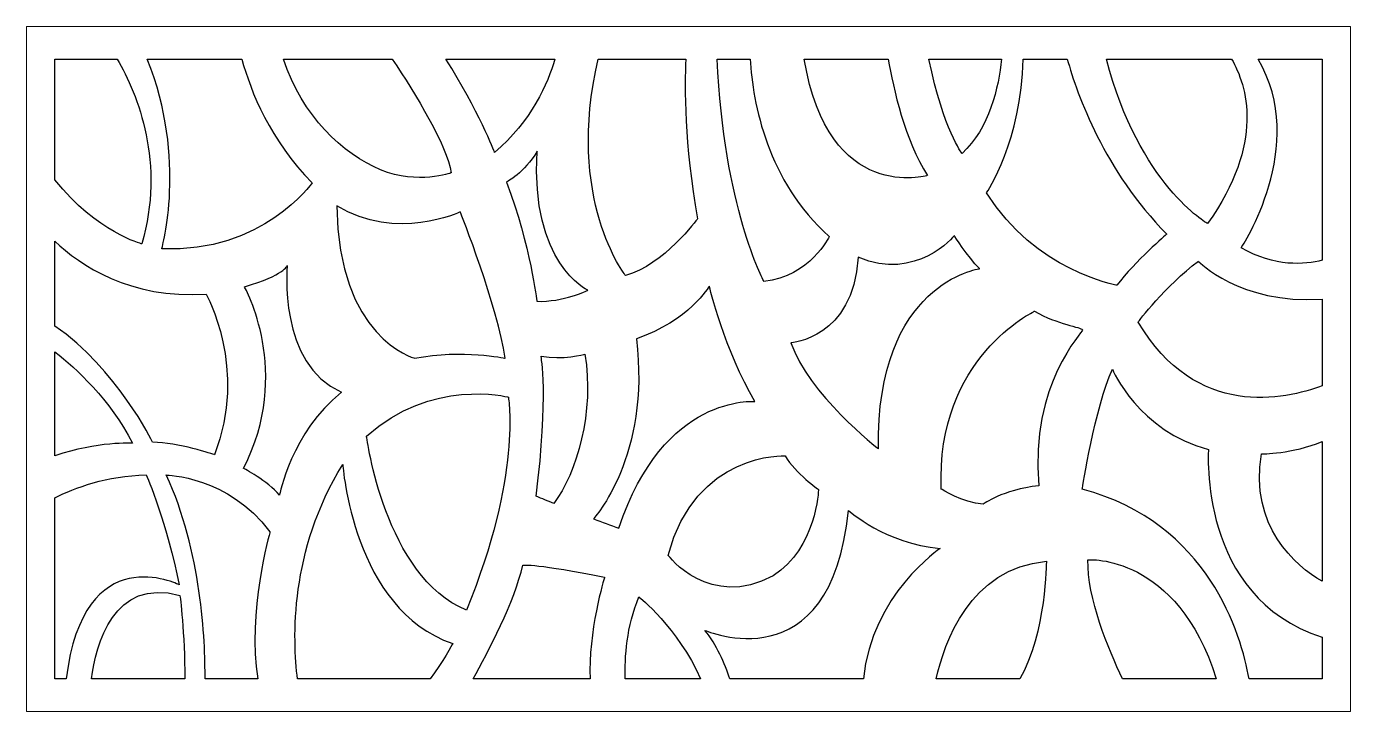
# Model space of a CAD drawing. Header units: centimetres. Extents: x 13.6 to 23.7, y -9 to -3.8.
import ezdxf

# ---------------------------------------------------------------- set-up
doc = ezdxf.new("R2010")
doc.units = ezdxf.units.CM
doc.header["$MEASUREMENT"] = 0
doc.layers.add('layer 1', color=7, linetype='Continuous')

msp = doc.modelspace()

# ---------------------------------------------------------------- linework, layer by layer
at = {"layer": 'layer 1', "color": 250, "lineweight": 13}
msp.add_open_spline([(22.9864, -3.785), (22.91687, -3.785), (22.84732, -3.785), (22.77775, -3.785), (22.77775, -3.785), (22.46859, -3.785), (22.15943, -3.785), (21.8502, -3.785), (21.8502, -3.785), (21.74831, -3.785), (21.64642, -3.785), (21.54448, -3.785), (21.54448, -3.785), (21.43878, -3.785), (21.33302, -3.785), (21.22731, -3.785), (21.22731, -3.785), (21.17405, -3.785), (21.1208, -3.785), (21.06754, -3.785), (21.06754, -3.785), (20.86921, -3.785), (20.67091, -3.785), (20.47256, -3.785), (20.47256, -3.785), (20.36863, -3.785), (20.26472, -3.785), (20.16079, -3.785), (20.16079, -3.785), (19.94276, -3.785), (19.72476, -3.785), (19.50673, -3.785), (19.50673, -3.785), (19.36997, -3.785), (19.23316, -3.785), (19.09635, -3.785), (19.09635, -3.785), (19.0111, -3.785), (18.92579, -3.785), (18.84052, -3.785), (18.84052, -3.785), (18.76281, -3.785), (18.6851, -3.785), (18.60737, -3.785), (18.60737, -3.785), (18.38629, -3.785), (18.16524, -3.785), (17.9442, -3.785), (17.9442, -3.785), (17.83185, -3.785), (17.71953, -3.785), (17.6072, -3.785), (17.6072, -3.785), (17.29288, -3.785), (16.97853, -3.785), (16.66419, -3.785), (16.66419, -3.785), (16.52435, -3.785), (16.3845, -3.785), (16.24468, -3.785), (16.24468, -3.785), (15.97616, -3.785), (15.70763, -3.785), (15.4391, -3.785), (15.4391, -3.785), (15.3319, -3.785), (15.22466, -3.785), (15.11745, -3.785), (15.11745, -3.785), (14.86618, -3.785), (14.61491, -3.785), (14.36364, -3.785), (14.36364, -3.785), (14.27862, -3.785), (14.19364, -3.785), (14.1086, -3.785), (14.1086, -3.785), (13.93409, -3.785), (13.75957, -3.785), (13.58506, -3.785), (13.58506, -3.785), (13.58506, -4.09624), (13.58506, -4.40744), (13.58506, -4.71864), (13.58506, -4.71864), (13.58506, -4.89502), (13.58506, -5.0714), (13.58506, -5.24774), (13.58506, -5.24774), (13.58506, -5.49125), (13.58506, -5.73472), (13.58506, -5.97822), (13.58506, -5.97822), (13.58506, -6.04464), (13.58506, -6.11104), (13.58506, -6.17741), (13.58506, -6.17741), (13.58506, -6.49609), (13.58506, -6.81479), (13.58506, -7.13349), (13.58506, -7.13349), (13.58506, -7.25284), (13.58506, -7.37219), (13.58506, -7.49154), (13.58506, -7.49154), (13.58506, -7.9944), (13.58506, -8.49731), (13.58506, -9.0002), (13.58506, -9.0002), (13.6452, -9.0002), (13.70534, -9.0002), (13.76548, -9.0002), (13.76548, -9.0002), (13.83115, -9.0002), (13.89684, -9.0002), (13.9625, -9.0002), (13.9625, -9.0002), (14.20778, -9.0002), (14.45308, -9.0002), (14.69837, -9.0002), (14.69837, -9.0002), (14.75062, -9.0002), (14.8029, -9.0002), (14.85517, -9.0002), (14.85517, -9.0002), (15.00019, -9.0002), (15.14526, -9.0002), (15.29028, -9.0002), (15.29028, -9.0002), (15.39094, -9.0002), (15.49159, -9.0002), (15.59222, -9.0002), (15.59222, -9.0002), (15.90115, -9.0002), (16.21003, -9.0002), (16.51899, -9.0002), (16.51899, -9.0002), (16.64101, -9.0002), (16.76301, -9.0002), (16.88505, -9.0002), (16.88505, -9.0002), (17.21241, -9.0002), (17.53977, -9.0002), (17.86712, -9.0002), (17.86712, -9.0002), (17.95629, -9.0002), (18.04543, -9.0002), (18.13459, -9.0002), (18.13459, -9.0002), (18.34226, -9.0002), (18.54996, -9.0002), (18.75763, -9.0002), (18.75763, -9.0002), (18.8304, -9.0002), (18.90318, -9.0002), (18.97595, -9.0002), (18.97595, -9.0002), (19.30994, -9.0002), (19.64398, -9.0002), (19.97799, -9.0002), (19.97799, -9.0002), (20.16249, -9.0002), (20.34698, -9.0002), (20.53149, -9.0002), (20.53149, -9.0002), (20.73163, -9.0002), (20.93183, -9.0002), (21.13196, -9.0002), (21.13196, -9.0002), (21.43822, -9.0002), (21.74442, -9.0002), (22.05066, -9.0002), (22.05066, -9.0002), (22.28713, -9.0002), (22.52361, -9.0002), (22.76007, -9.0002), (22.76007, -9.0002), (22.84048, -9.0002), (22.92089, -9.0002), (23.00129, -9.0002), (23.00129, -9.0002), (23.22, -9.0002), (23.4387, -9.0002), (23.65738, -9.0002), (23.65738, -9.0002), (23.65738, -8.86402), (23.65738, -8.72784), (23.65738, -8.59165), (23.65738, -8.59165), (23.65738, -8.44728), (23.65738, -8.30296), (23.65738, -8.15862), (23.65738, -8.15862), (23.65738, -7.74757), (23.65738, -7.33649), (23.65738, -6.92545), (23.65738, -6.92545), (23.65738, -6.77763), (23.65738, -6.62981), (23.65738, -6.48201), (23.65738, -6.48201), (23.65738, -6.2617), (23.65738, -6.04136), (23.65738, -5.82103), (23.65738, -5.82103), (23.65738, -5.7065), (23.65738, -5.59199), (23.65738, -5.47749), (23.65738, -5.47749), (23.65738, -4.91333), (23.65738, -4.34917), (23.65738, -3.785), (23.65738, -3.785), (23.43371, -3.785), (23.21006, -3.785), (22.9864, -3.785)], degree=3, knots=[0, 0, 0, 0, 0.01818182, 0.01818182, 0.01818182, 0.01818182, 0.03636364, 0.03636364, 0.03636364, 0.03636364, 0.05454545, 0.05454545, 0.05454545, 0.05454545, 0.07272727, 0.07272727, 0.07272727, 0.07272727, 0.09090909, 0.09090909, 0.09090909, 0.09090909, 0.10909091, 0.10909091, 0.10909091, 0.10909091, 0.12727273, 0.12727273, 0.12727273, 0.12727273, 0.14545455, 0.14545455, 0.14545455, 0.14545455, 0.16363636, 0.16363636, 0.16363636, 0.16363636, 0.18181818, 0.18181818, 0.18181818, 0.18181818, 0.2, 0.2, 0.2, 0.2, 0.21818182, 0.21818182, 0.21818182, 0.21818182, 0.23636364, 0.23636364, 0.23636364, 0.23636364, 0.25454545, 0.25454545, 0.25454545, 0.25454545, 0.27272727, 0.27272727, 0.27272727, 0.27272727, 0.29090909, 0.29090909, 0.29090909, 0.29090909, 0.30909091, 0.30909091, 0.30909091, 0.30909091, 0.32727273, 0.32727273, 0.32727273, 0.32727273, 0.34545455, 0.34545455, 0.34545455, 0.34545455, 0.36363636, 0.36363636, 0.36363636, 0.36363636, 0.38181818, 0.38181818, 0.38181818, 0.38181818, 0.4, 0.4, 0.4, 0.4, 0.41818182, 0.41818182, 0.41818182, 0.41818182, 0.43636364, 0.43636364, 0.43636364, 0.43636364, 0.45454545, 0.45454545, 0.45454545, 0.45454545, 0.47272727, 0.47272727, 0.47272727, 0.47272727, 0.49090909, 0.49090909, 0.49090909, 0.49090909, 0.50909091, 0.50909091, 0.50909091, 0.50909091, 0.52727273, 0.52727273, 0.52727273, 0.52727273, 0.54545455, 0.54545455, 0.54545455, 0.54545455, 0.56363636, 0.56363636, 0.56363636, 0.56363636, 0.58181818, 0.58181818, 0.58181818, 0.58181818, 0.6, 0.6, 0.6, 0.6, 0.61818182, 0.61818182, 0.61818182, 0.61818182, 0.63636364, 0.63636364, 0.63636364, 0.63636364, 0.65454545, 0.65454545, 0.65454545, 0.65454545, 0.67272727, 0.67272727, 0.67272727, 0.67272727, 0.69090909, 0.69090909, 0.69090909, 0.69090909, 0.70909091, 0.70909091, 0.70909091, 0.70909091, 0.72727273, 0.72727273, 0.72727273, 0.72727273, 0.74545455, 0.74545455, 0.74545455, 0.74545455, 0.76363636, 0.76363636, 0.76363636, 0.76363636, 0.78181818, 0.78181818, 0.78181818, 0.78181818, 0.8, 0.8, 0.8, 0.8, 0.81818182, 0.81818182, 0.81818182, 0.81818182, 0.83636364, 0.83636364, 0.83636364, 0.83636364, 0.85454545, 0.85454545, 0.85454545, 0.85454545, 0.87272727, 0.87272727, 0.87272727, 0.87272727, 0.89090909, 0.89090909, 0.89090909, 0.89090909, 0.90909091, 0.90909091, 0.90909091, 0.90909091, 0.92727273, 0.92727273, 0.92727273, 0.92727273, 0.94545455, 0.94545455, 0.94545455, 0.94545455, 0.96363636, 0.96363636, 0.96363636, 0.96363636, 1, 1, 1, 1], dxfattribs=at)
at = {"layer": 'layer 1', "color": 250, "lineweight": 30}
for points, knots in [([(14.2753, -4.03316), (14.11736, -4.03316), (13.95942, -4.03316), (13.80148, -4.03316), (13.80148, -4.03316), (13.80148, -4.33962), (13.80148, -4.6461), (13.80148, -4.9526), (13.80148, -4.9526), (14.12154, -5.3542), (14.46191, -5.44027), (14.46191, -5.44027), (14.46191, -5.44027), (14.64164, -4.82983), (14.43402, -4.30536), (14.2753, -4.03316)], [0, 0, 0, 0, 0.2, 0.2, 0.2, 0.2, 0.4, 0.4, 0.4, 0.4, 0.6, 0.6, 0.6, 0.6, 1, 1, 1, 1]), ([(15.22296, -4.03316), (14.9834, -4.03316), (14.74389, -4.03316), (14.50436, -4.03316), (14.50436, -4.03316), (14.81123, -4.80023), (14.61411, -5.47662), (14.61411, -5.47662), (14.61411, -5.47662), (15.38203, -5.51327), (15.75817, -4.97605), (15.75817, -4.97605), (15.75817, -4.97605), (15.43965, -4.65148), (15.29117, -4.28172), (15.22296, -4.03316)], [0, 0, 0, 0, 0.2, 0.2, 0.2, 0.2, 0.4, 0.4, 0.4, 0.4, 0.6, 0.6, 0.6, 0.6, 1, 1, 1, 1]), ([(16.36726, -4.03316), (16.09172, -4.03316), (15.81619, -4.03316), (15.54065, -4.03316), (15.54065, -4.03316), (15.67952, -4.46529), (15.99529, -4.75891), (16.27918, -4.87604), (16.27918, -4.87604), (16.56323, -4.99321), (16.81669, -4.89947), (16.81669, -4.89947), (16.81669, -4.89947), (16.78285, -4.68878), (16.54609, -4.30198), (16.36726, -4.03316)], [0, 0, 0, 0, 0.2, 0.2, 0.2, 0.2, 0.4, 0.4, 0.4, 0.4, 0.6, 0.6, 0.6, 0.6, 1, 1, 1, 1]), ([(17.60519, -4.03316), (17.32839, -4.03316), (17.0516, -4.03316), (16.77484, -4.03316), (16.77484, -4.03316), (17.02119, -4.42186), (17.14619, -4.74348), (17.14619, -4.74348), (17.14619, -4.74348), (17.4275, -4.50562), (17.5516, -4.21697), (17.60519, -4.03316)], [0, 0, 0, 0, 0.25, 0.25, 0.25, 0.25, 0.5, 0.5, 0.5, 0.5, 1, 1, 1, 1]), ([(18.60093, -4.03316), (18.3787, -4.03316), (18.15647, -4.03316), (17.93423, -4.03316), (17.93423, -4.03316), (17.68376, -5.097), (18.14239, -5.68188), (18.14239, -5.68188), (18.14239, -5.68188), (18.43299, -5.60123), (18.68895, -5.24933), (18.68895, -5.24933), (18.68895, -5.24933), (18.58898, -4.67423), (18.59036, -4.24496), (18.60093, -4.03316)], [0, 0, 0, 0, 0.2, 0.2, 0.2, 0.2, 0.4, 0.4, 0.4, 0.4, 0.6, 0.6, 0.6, 0.6, 1, 1, 1, 1]), ([(19.08972, -4.03316), (19.00623, -4.03316), (18.92273, -4.03316), (18.83923, -4.03316), (18.83923, -4.03316), (18.8888, -5.15294), (19.19398, -5.72588), (19.19398, -5.72588), (19.19398, -5.72588), (19.5468, -5.68922), (19.6921, -5.38296), (19.6921, -5.38296), (19.6921, -5.38296), (19.21975, -4.96767), (19.11113, -4.37037), (19.08972, -4.03316)], [0, 0, 0, 0, 0.2, 0.2, 0.2, 0.2, 0.4, 0.4, 0.4, 0.4, 0.6, 0.6, 0.6, 0.6, 1, 1, 1, 1]), ([(20.1411, -4.03316), (19.92783, -4.03316), (19.71452, -4.03316), (19.50121, -4.03316), (19.50121, -4.03316), (19.68585, -5.14294), (20.43925, -4.91945), (20.43925, -4.91945), (20.43925, -4.91945), (20.26678, -4.65011), (20.17997, -4.26267), (20.1411, -4.03316)], [0, 0, 0, 0, 0.25, 0.25, 0.25, 0.25, 0.5, 0.5, 0.5, 0.5, 1, 1, 1, 1]), ([(21.0033, -4.03316), (20.81882, -4.03316), (20.63433, -4.03316), (20.44988, -4.03316), (20.44988, -4.03316), (20.56337, -4.58006), (20.70216, -4.75082), (20.70216, -4.75082), (20.70216, -4.75082), (20.91069, -4.56081), (20.98044, -4.24677), (21.0033, -4.03316)], [0, 0, 0, 0, 0.25, 0.25, 0.25, 0.25, 0.5, 0.5, 0.5, 0.5, 1, 1, 1, 1]), ([(21.503, -4.03316), (21.39129, -4.03316), (21.27959, -4.03316), (21.16788, -4.03316), (21.16788, -4.03316), (21.15636, -4.64696), (20.88897, -5.0514), (20.88897, -5.0514), (20.88897, -5.0514), (21.25561, -5.64524), (21.88016, -5.75519), (21.88016, -5.75519), (21.88016, -5.75519), (22.01854, -5.57189), (22.25877, -5.36664), (22.25877, -5.36664), (22.25877, -5.36664), (21.78334, -4.87876), (21.57944, -4.31032), (21.503, -4.03316)], [0, 0, 0, 0, 0.16666667, 0.16666667, 0.16666667, 0.16666667, 0.33333333, 0.33333333, 0.33333333, 0.33333333, 0.5, 0.5, 0.5, 0.5, 0.66666667, 0.66666667, 0.66666667, 0.66666667, 1, 1, 1, 1]), ([(22.75272, -4.03316), (22.43539, -4.03316), (22.11802, -4.03316), (21.80069, -4.03316), (21.80069, -4.03316), (22.04898, -4.99055), (22.57009, -5.286), (22.57009, -5.286), (22.57009, -5.286), (23.00643, -4.66776), (22.86952, -4.23362), (22.75272, -4.03316)], [0, 0, 0, 0, 0.25, 0.25, 0.25, 0.25, 0.5, 0.5, 0.5, 0.5, 1, 1, 1, 1]), ([(23.44095, -5.56423), (23.44095, -5.05386), (23.44095, -4.54349), (23.44095, -4.03316), (23.44095, -4.03316), (23.27864, -4.03316), (23.11629, -4.03316), (22.95398, -4.03316), (22.95398, -4.03316), (23.34413, -4.69134), (22.82607, -5.46927), (22.82607, -5.46927), (22.82607, -5.46927), (23.08185, -5.61884), (23.30952, -5.59857), (23.44095, -5.56423)], [0, 0, 0, 0, 0.2, 0.2, 0.2, 0.2, 0.4, 0.4, 0.4, 0.4, 0.6, 0.6, 0.6, 0.6, 1, 1, 1, 1]), ([(17.85449, -5.79324), (17.85449, -5.79324), (17.66677, -5.88499), (17.46705, -5.87714), (17.46705, -5.87714), (17.46705, -5.87714), (17.4211, -5.46055), (17.23738, -4.96929), (17.23738, -4.96929), (17.23738, -4.96929), (17.37186, -4.89999), (17.46979, -4.73483), (17.46979, -4.73483), (17.41801, -5.58941), (17.85449, -5.79324), (17.85449, -5.79324)], [0, 0, 0, 0, 0.2, 0.2, 0.2, 0.2, 0.4, 0.4, 0.4, 0.4, 0.6, 0.6, 0.6, 0.6, 1, 1, 1, 1]), ([(16.8853, -5.19742), (16.8853, -5.19742), (17.17384, -5.92652), (17.22566, -6.31069), (17.22566, -6.31069), (17.22566, -6.31069), (16.90752, -6.24012), (16.53759, -6.31069), (16.53759, -6.31069), (16.53759, -6.31069), (15.95314, -6.15387), (15.94571, -5.15038), (15.94571, -5.15038), (16.39886, -5.42757), (16.8853, -5.19742), (16.8853, -5.19742)], [0, 0, 0, 0, 0.2, 0.2, 0.2, 0.2, 0.4, 0.4, 0.4, 0.4, 0.6, 0.6, 0.6, 0.6, 1, 1, 1, 1]), ([(13.80148, -5.41968), (13.80148, -5.63492), (13.80148, -5.85014), (13.80148, -6.06533), (13.80148, -6.06533), (14.2712, -6.38833), (14.54493, -6.9502), (14.54493, -6.9502), (14.54493, -6.9502), (14.73173, -6.94894), (15.01536, -7.04549), (15.01536, -7.04549), (15.01536, -7.04549), (15.27136, -6.38569), (14.95173, -5.82244), (14.95173, -5.82244), (14.95173, -5.82244), (14.37047, -5.86095), (13.99258, -5.60212), (13.80148, -5.41968)], [0, 0, 0, 0, 0.16666667, 0.16666667, 0.16666667, 0.16666667, 0.33333333, 0.33333333, 0.33333333, 0.33333333, 0.5, 0.5, 0.5, 0.5, 0.66666667, 0.66666667, 0.66666667, 0.66666667, 1, 1, 1, 1]), ([(20.64366, -5.37772), (20.64366, -5.37772), (20.73985, -5.53453), (20.83602, -5.62861), (20.83602, -5.62861), (20.83602, -5.62861), (20.04439, -5.73837), (20.06661, -7.00062), (20.06661, -7.00062), (20.06661, -7.00062), (19.52652, -6.57724), (19.40074, -6.19309), (19.40074, -6.19309), (19.40074, -6.19309), (19.87426, -6.16173), (19.91123, -5.54237), (19.91123, -5.54237), (20.35514, -5.73053), (20.64366, -5.37772), (20.64366, -5.37772)], [0, 0, 0, 0, 0.16666667, 0.16666667, 0.16666667, 0.16666667, 0.33333333, 0.33333333, 0.33333333, 0.33333333, 0.5, 0.5, 0.5, 0.5, 0.66666667, 0.66666667, 0.66666667, 0.66666667, 1, 1, 1, 1]), ([(15.56842, -5.60509), (15.56842, -5.60509), (15.55001, -5.67847), (15.24287, -5.76595), (15.24287, -5.76595), (15.24287, -5.76595), (15.6128, -6.42019), (15.23549, -7.1493), (15.23549, -7.1493), (15.23549, -7.1493), (15.42044, -7.24364), (15.50922, -7.35339), (15.50922, -7.35339), (15.50922, -7.35339), (15.59801, -6.87516), (15.98273, -6.56941), (15.98273, -6.56941), (15.49442, -6.35772), (15.56842, -5.60509), (15.56842, -5.60509)], [0, 0, 0, 0, 0.16666667, 0.16666667, 0.16666667, 0.16666667, 0.33333333, 0.33333333, 0.33333333, 0.33333333, 0.5, 0.5, 0.5, 0.5, 0.66666667, 0.66666667, 0.66666667, 0.66666667, 1, 1, 1, 1]), ([(23.44095, -6.5199), (23.44095, -6.30057), (23.44095, -6.08123), (23.44095, -5.8619), (23.44095, -5.8619), (22.80797, -5.89817), (22.50044, -5.57243), (22.50044, -5.57243), (22.50044, -5.57243), (22.24942, -5.75744), (22.04209, -6.03498), (22.04209, -6.03498), (22.04209, -6.03498), (22.48279, -6.78039), (23.16021, -6.62609), (23.44095, -6.5199)], [0, 0, 0, 0, 0.2, 0.2, 0.2, 0.2, 0.4, 0.4, 0.4, 0.4, 0.6, 0.6, 0.6, 0.6, 1, 1, 1, 1]), ([(18.77928, -5.76188), (18.77928, -5.76188), (18.89766, -6.25582), (19.12702, -6.63997), (19.12702, -6.63997), (19.12702, -6.63997), (18.43156, -6.57724), (18.09125, -7.60429), (18.09125, -7.60429), (18.02712, -7.58076), (17.96302, -7.55724), (17.8989, -7.53372), (17.8989, -7.53372), (17.8989, -7.53372), (18.33538, -7.05549), (18.2244, -6.16173), (18.2244, -6.16173), (18.62391, -6.02843), (18.77928, -5.76188), (18.77928, -5.76188)], [0, 0, 0, 0, 0.16666667, 0.16666667, 0.16666667, 0.16666667, 0.33333333, 0.33333333, 0.33333333, 0.33333333, 0.5, 0.5, 0.5, 0.5, 0.66666667, 0.66666667, 0.66666667, 0.66666667, 1, 1, 1, 1]), ([(21.61785, -6.09318), (21.60896, -6.07437), (21.4299, -6.05548), (21.25397, -5.95211), (21.25397, -5.95211), (21.25397, -5.95211), (20.49962, -6.30949), (20.54396, -7.30637), (20.54396, -7.30637), (20.54396, -7.30637), (20.70391, -7.41206), (20.86366, -7.42148), (20.86366, -7.42148), (20.86366, -7.42148), (21.00669, -7.31313), (21.28616, -7.28135), (21.28616, -7.28135), (21.21518, -6.50076), (21.62669, -6.11198), (21.61785, -6.09318)], [0, 0, 0, 0, 0.16666667, 0.16666667, 0.16666667, 0.16666667, 0.33333333, 0.33333333, 0.33333333, 0.33333333, 0.5, 0.5, 0.5, 0.5, 0.66666667, 0.66666667, 0.66666667, 0.66666667, 1, 1, 1, 1]), ([(13.80148, -6.26301), (13.80148, -6.52653), (13.80148, -6.79003), (13.80148, -7.05356), (13.80148, -7.05356), (14.12535, -6.94261), (14.39272, -6.9575), (14.39272, -6.9575), (14.39272, -6.9575), (14.21908, -6.62255), (13.96242, -6.3878), (13.80148, -6.26301)], [0, 0, 0, 0, 0.25, 0.25, 0.25, 0.25, 0.5, 0.5, 0.5, 0.5, 1, 1, 1, 1]), ([(17.83232, -6.27934), (17.83232, -6.27934), (17.66214, -6.32638), (17.49939, -6.29499), (17.49939, -6.29499), (17.49939, -6.29499), (17.55856, -6.58507), (17.46238, -7.36125), (17.46238, -7.36125), (17.50676, -7.37952), (17.55117, -7.39784), (17.59556, -7.41612), (17.59556, -7.41612), (17.77122, -7.18708), (17.90799, -6.71388), (17.83232, -6.27934)], [0, 0, 0, 0, 0.2, 0.2, 0.2, 0.2, 0.4, 0.4, 0.4, 0.4, 0.6, 0.6, 0.6, 0.6, 1, 1, 1, 1]), ([(22.88579, -8.75205), (23.07085, -8.75205), (23.25593, -8.75205), (23.44095, -8.75205), (23.44095, -8.75205), (23.44095, -8.64625), (23.44095, -8.54045), (23.44095, -8.43465), (23.44095, -8.43465), (22.49191, -8.12739), (22.57683, -7.00515), (22.57683, -7.00515), (22.57683, -7.00515), (22.04718, -6.87031), (21.84566, -6.3935), (21.84566, -6.3935), (21.84566, -6.3935), (21.71469, -6.68259), (21.6165, -7.30706), (21.6165, -7.30706), (21.6165, -7.30706), (22.58036, -7.56471), (22.82575, -8.41525), (22.88579, -8.75205)], [0, 0, 0, 0, 0.14285714, 0.14285714, 0.14285714, 0.14285714, 0.28571429, 0.28571429, 0.28571429, 0.28571429, 0.42857143, 0.42857143, 0.42857143, 0.42857143, 0.57142857, 0.57142857, 0.57142857, 0.57142857, 0.71428571, 0.71428571, 0.71428571, 0.71428571, 1, 1, 1, 1]), ([(17.25093, -6.6063), (17.25093, -6.6063), (16.6597, -6.45714), (16.17174, -6.90464), (16.17174, -6.90464), (16.17174, -6.90464), (16.31251, -7.97866), (16.93187, -8.22728), (16.93187, -8.22728), (17.35417, -7.20297), (17.25093, -6.6063), (17.25093, -6.6063)], [0, 0, 0, 0, 0.25, 0.25, 0.25, 0.25, 0.5, 0.5, 0.5, 0.5, 1, 1, 1, 1]), ([(23.44095, -8.00843), (23.44095, -7.65369), (23.44095, -7.29897), (23.44095, -6.94424), (23.44095, -6.94424), (23.21683, -7.03995), (22.98059, -7.03912), (22.98059, -7.03912), (22.98059, -7.03912), (22.88538, -7.5858), (23.24026, -7.89442), (23.44095, -8.00843)], [0, 0, 0, 0, 0.25, 0.25, 0.25, 0.25, 0.5, 0.5, 0.5, 0.5, 1, 1, 1, 1]), ([(19.61022, -7.3096), (19.61022, -7.3096), (19.43549, -7.19015), (19.35659, -7.05275), (19.35659, -7.05275), (19.35659, -7.05275), (18.67456, -7.02288), (18.466, -7.81133), (18.466, -7.81133), (18.466, -7.81133), (18.78165, -8.22942), (19.2664, -7.96663), (19.2664, -7.96663), (19.5933, -7.75757), (19.61022, -7.3096), (19.61022, -7.3096)], [0, 0, 0, 0, 0.2, 0.2, 0.2, 0.2, 0.4, 0.4, 0.4, 0.4, 0.6, 0.6, 0.6, 0.6, 1, 1, 1, 1]), ([(15.64668, -8.75205), (15.98275, -8.75205), (16.31881, -8.75205), (16.65488, -8.75205), (16.65488, -8.75205), (16.75005, -8.6277), (16.82795, -8.48241), (16.82795, -8.48241), (16.82795, -8.48241), (16.06694, -8.22583), (15.99084, -7.11879), (15.99084, -7.11879), (15.99084, -7.11879), (15.58549, -7.77415), (15.60958, -8.45416), (15.64668, -8.75205)], [0, 0, 0, 0, 0.2, 0.2, 0.2, 0.2, 0.4, 0.4, 0.4, 0.4, 0.6, 0.6, 0.6, 0.6, 1, 1, 1, 1]), ([(13.80148, -7.37315), (13.80148, -7.83278), (13.80148, -8.29242), (13.80148, -8.75205), (13.80148, -8.75205), (13.83001, -8.75205), (13.85855, -8.75205), (13.88712, -8.75205), (13.88712, -8.75205), (14.01826, -7.67041), (14.74555, -8.03521), (14.74555, -8.03521), (14.74555, -8.03521), (14.66253, -7.58802), (14.49651, -7.19944), (14.49651, -7.19944), (14.49651, -7.19944), (14.19496, -7.20377), (13.95106, -7.29713), (13.80148, -7.37315)], [0, 0, 0, 0, 0.16666667, 0.16666667, 0.16666667, 0.16666667, 0.33333333, 0.33333333, 0.33333333, 0.33333333, 0.5, 0.5, 0.5, 0.5, 0.66666667, 0.66666667, 0.66666667, 0.66666667, 1, 1, 1, 1]), ([(14.94357, -8.75205), (15.07765, -8.75205), (15.21172, -8.75205), (15.34579, -8.75205), (15.34579, -8.75205), (15.26257, -8.25361), (15.43738, -7.632), (15.43738, -7.632), (15.43738, -7.632), (15.11915, -7.20678), (14.64872, -7.19944), (14.64872, -7.19944), (14.64872, -7.19944), (14.91645, -7.77804), (14.94525, -8.4578), (14.94357, -8.75205)], [0, 0, 0, 0, 0.2, 0.2, 0.2, 0.2, 0.4, 0.4, 0.4, 0.4, 0.6, 0.6, 0.6, 0.6, 1, 1, 1, 1]), ([(18.93632, -8.75205), (19.27498, -8.75205), (19.61365, -8.75205), (19.95232, -8.75205), (19.95232, -8.75205), (20.01227, -8.11144), (20.53612, -7.75807), (20.53612, -7.75807), (20.53612, -7.75807), (20.12141, -7.72338), (19.83769, -7.46897), (19.83769, -7.46897), (19.83769, -7.46897), (19.70672, -8.79889), (18.7464, -8.38256), (18.7464, -8.38256), (18.7464, -8.38256), (18.83423, -8.48804), (18.897, -8.63682), (18.93632, -8.75205)], [0, 0, 0, 0, 0.16666667, 0.16666667, 0.16666667, 0.16666667, 0.33333333, 0.33333333, 0.33333333, 0.33333333, 0.5, 0.5, 0.5, 0.5, 0.66666667, 0.66666667, 0.66666667, 0.66666667, 1, 1, 1, 1]), ([(21.92247, -8.75205), (22.16031, -8.75205), (22.39814, -8.75205), (22.63597, -8.75205), (22.63597, -8.75205), (22.33775, -7.79747), (21.66015, -7.84449), (21.66015, -7.84449), (21.66015, -7.84449), (21.65275, -8.13458), (21.81632, -8.52845), (21.92247, -8.75205)], [0, 0, 0, 0, 0.25, 0.25, 0.25, 0.25, 0.5, 0.5, 0.5, 0.5, 1, 1, 1, 1]), ([(16.98255, -8.75205), (17.27967, -8.75205), (17.57678, -8.75205), (17.87391, -8.75205), (17.87391, -8.75205), (17.85386, -8.40285), (17.98247, -7.97781), (17.98247, -7.97781), (17.98247, -7.97781), (17.4805, -7.87374), (17.36045, -7.88528), (17.36045, -7.88528), (17.36045, -7.88528), (17.29896, -8.16219), (17.09677, -8.54806), (16.98255, -8.75205)], [0, 0, 0, 0, 0.2, 0.2, 0.2, 0.2, 0.4, 0.4, 0.4, 0.4, 0.6, 0.6, 0.6, 0.6, 1, 1, 1, 1]), ([(20.50644, -8.75205), (20.71842, -8.75205), (20.93038, -8.75205), (21.14237, -8.75205), (21.14237, -8.75205), (21.34361, -8.40029), (21.34369, -7.85651), (21.34369, -7.85651), (21.34369, -7.85651), (20.75944, -7.90843), (20.56563, -8.48193), (20.50644, -8.75205)], [0, 0, 0, 0, 0.25, 0.25, 0.25, 0.25, 0.5, 0.5, 0.5, 0.5, 1, 1, 1, 1]), ([(14.07938, -8.75205), (14.31609, -8.75205), (14.55283, -8.75205), (14.78953, -8.75205), (14.78953, -8.75205), (14.78961, -8.40844), (14.75246, -8.11586), (14.75246, -8.11586), (14.75246, -8.11586), (14.24505, -7.97728), (14.11343, -8.49249), (14.07938, -8.75205)], [0, 0, 0, 0, 0.25, 0.25, 0.25, 0.25, 0.5, 0.5, 0.5, 0.5, 1, 1, 1, 1]), ([(18.14009, -8.75205), (18.33127, -8.75205), (18.52244, -8.75205), (18.71361, -8.75205), (18.71361, -8.75205), (18.53829, -8.35953), (18.24438, -8.12813), (18.24438, -8.12813), (18.24438, -8.12813), (18.14972, -8.34886), (18.13538, -8.58886), (18.14009, -8.75205)], [0, 0, 0, 0, 0.25, 0.25, 0.25, 0.25, 0.5, 0.5, 0.5, 0.5, 1, 1, 1, 1])]:
    msp.add_open_spline(points, degree=3, knots=knots, dxfattribs=at)

doc.saveas('drawing.dxf')
